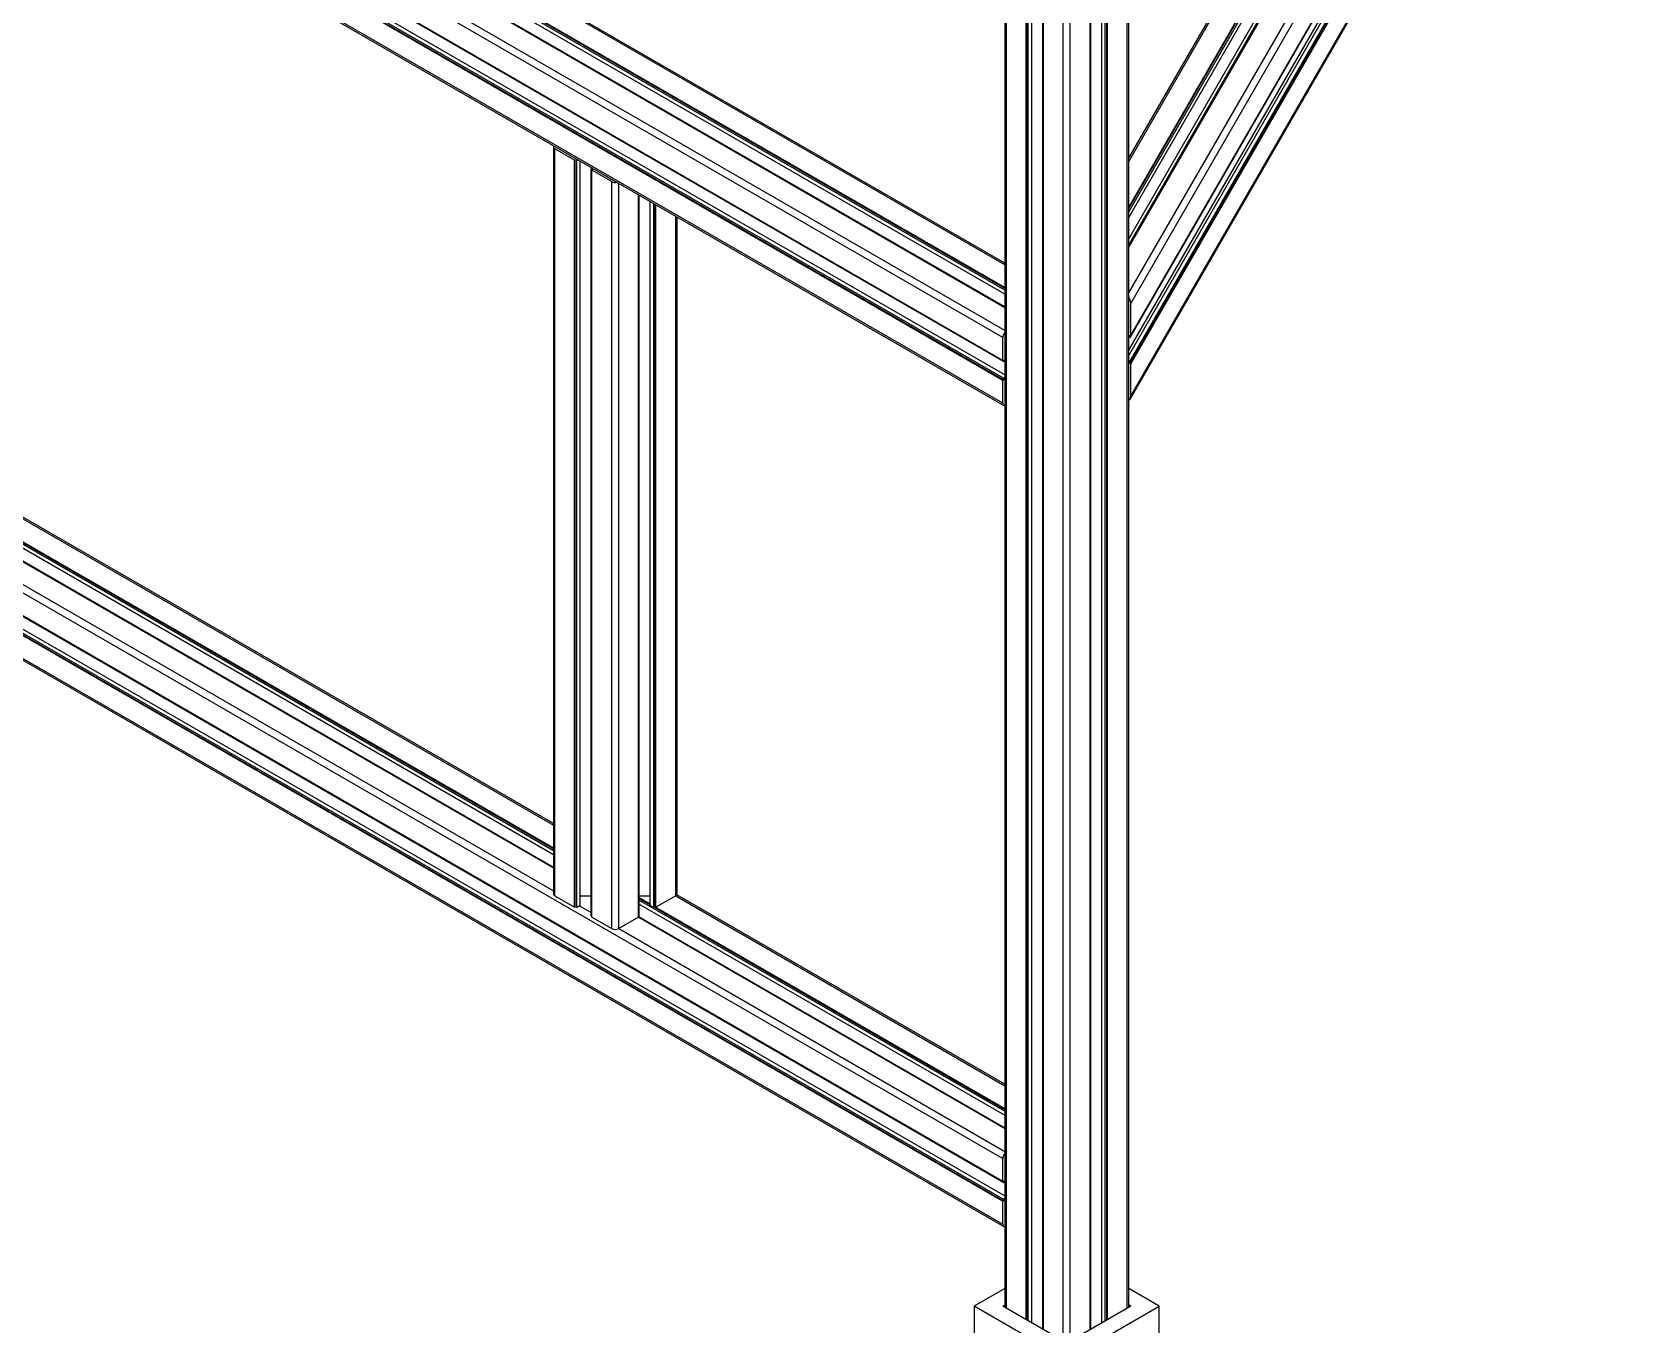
# Model space of a CAD drawing. Header units: millimetres. Extents: x 0 to 597, y 0 to 420.
# Drawn here: x 119.6 to 172.3, y 63.8 to 106.6 of the extents above; entities that cross this region are included whole.
import ezdxf

# ---------------------------------------------------------------- set-up
doc = ezdxf.new("R2010")
doc.units = ezdxf.units.MM

msp = doc.modelspace()

# ---------------------------------------------------------------- linework, layer by layer
at = {"color": 8, "linetype": 'Continuous', "lineweight": 25}
for p, q in [((151.852, 98.909), (93.918, 132.353)), ((151.852, 96.731), (92.032, 131.265)), ((155.957, 97.976), (169.208, 120.928)), ((155.957, 102.33), (165.437, 118.751)), ((151.901, 64.314), (151.901, 115.62)), ((155.908, 64.314), (155.908, 115.62)), ((153.786, 63.225), (153.786, 114.531)), ((154.022, 63.225), (154.022, 114.531)), ((139.055, 76.901), (139.055, 101.613)), ((140.941, 77.989), (140.941, 100.524)), ((108.885, 96.495), (136.885, 80.331)), ((107, 95.406), (136.885, 78.154)), ((140.941, 77.989), (151.852, 71.69)), ((137.754, 77.652), (138.14, 77.429)), ((139.055, 76.901), (151.852, 69.513))]:
    msp.add_line(p, q, dxfattribs=at)
at = {"color": 7, "linetype": 'Continuous', "lineweight": 25}
for p, q in [((151.852, 98.965), (94.001, 132.361)), ((151.852, 98.07), (93.216, 131.92)), ((151.852, 97.934), (93.216, 131.784)), ((151.852, 98.152), (93.263, 131.975)), ((151.852, 98.125), (93.263, 131.948)), ((151.852, 97.488), (92.688, 131.643)), ((151.852, 97.515), (92.735, 131.643)), ((151.783, 96.499), (91.915, 131.06)), ((151.783, 95.742), (91.915, 130.304)), ((151.807, 95.702), (91.938, 130.263)), ((151.783, 95.078), (91.915, 129.64)), ((151.807, 95.146), (91.938, 129.708)), ((151.807, 95.092), (91.938, 129.653)), ((151.852, 95.256), (92.056, 129.776)), ((151.783, 94.322), (91.915, 128.883)), ((91.949, 128.807), (151.817, 94.245)), ((156.004, 94.453), (172.283, 122.648)), ((156.026, 94.551), (172.208, 122.58)), ((155.957, 95.905), (171.001, 121.963)), ((155.957, 96.076), (170.853, 121.878)), ((156.002, 95.635), (171.258, 122.059)), ((156.002, 95.712), (171.191, 122.02)), ((156.026, 95.621), (171.281, 122.045)), ((156.002, 96.497), (170.511, 121.628)), ((156.026, 96.56), (170.468, 121.576)), ((156.026, 97.631), (169.541, 121.041)), ((155.957, 99.489), (167.898, 120.172)), ((155.957, 99.559), (167.837, 120.136)), ((155.957, 99.774), (167.65, 120.029)), ((155.957, 100.477), (167.042, 119.678)), ((155.957, 100.67), (166.875, 119.581)), ((155.957, 100.778), (166.781, 119.527)), ((155.957, 100.817), (166.748, 119.508)), ((165.315, 118.681), (155.957, 102.471)), ((151.852, 115.688), (151.852, 64.342)), ((155.957, 64.342), (155.957, 115.688)), ((152.556, 63.936), (152.556, 115.242)), ((152.58, 63.922), (152.58, 115.255)), ((152.627, 63.895), (152.627, 115.228)), ((152.745, 63.827), (152.745, 115.296)), ((153.108, 63.617), (153.108, 114.95)), ((153.131, 63.604), (153.131, 114.91)), ((154.677, 63.604), (154.677, 114.91)), ((154.701, 63.617), (154.701, 114.923)), ((155.064, 63.827), (155.064, 115.133)), ((155.182, 63.895), (155.182, 115.201)), ((155.229, 63.922), (155.229, 115.228)), ((155.252, 63.936), (155.252, 115.242)), ((91.915, 103.842), (151.783, 69.281)), ((91.915, 103.086), (151.783, 68.524)), ((91.938, 103.045), (151.807, 68.484)), ((136.885, 102.826), (136.885, 78.058)), ((137.589, 102.38), (136.934, 102.758)), ((136.934, 77.989), (136.934, 102.758)), ((91.915, 102.422), (151.783, 67.86)), ((91.938, 102.49), (151.807, 67.928)), ((91.938, 102.435), (151.807, 67.874)), ((92.056, 102.558), (151.852, 68.038)), ((137.589, 102.38), (137.613, 102.393)), ((137.589, 77.611), (137.589, 102.38)), ((137.613, 102.393), (137.66, 102.366)), ((137.613, 77.625), (137.613, 102.393)), ((137.66, 102.366), (137.705, 102.392)), ((137.66, 77.598), (137.66, 102.366)), ((137.778, 77.666), (137.778, 102.35)), ((138.186, 102.115), (138.14, 102.088)), ((138.14, 102.088), (138.188, 102.061)), ((138.14, 77.32), (138.14, 102.088)), ((138.188, 102.061), (138.164, 102.048)), ((138.819, 101.669), (138.164, 102.048)), ((138.164, 77.279), (138.164, 102.048)), ((91.915, 101.665), (151.783, 67.104)), ((91.949, 101.589), (151.817, 67.027)), ((138.819, 76.901), (138.819, 101.669)), ((139.71, 77.279), (139.71, 101.235)), ((139.734, 77.32), (139.734, 101.221)), ((140.097, 77.666), (140.097, 101.012)), ((140.215, 77.598), (140.215, 100.944)), ((140.262, 77.625), (140.262, 100.916)), ((140.285, 77.611), (140.285, 100.903)), ((140.989, 78.058), (140.989, 100.496)), ((156.026, 96.56), (156.026, 97.631)), ((136.885, 80.387), (108.923, 96.529)), ((151.783, 95.742), (151.783, 96.499)), ((155.957, 96.523), (156.002, 96.497)), ((156.002, 96.497), (156.002, 96.574)), ((156.002, 96.574), (156.026, 96.56)), ((107.678, 96.353), (136.885, 79.493)), ((107.678, 96.217), (136.885, 79.357)), ((108.183, 96.116), (136.885, 79.547)), ((108.206, 96.13), (136.885, 79.574)), ((107.655, 95.812), (136.885, 78.937)), ((107.655, 95.784), (136.885, 78.91)), ((151.783, 95.742), (151.807, 95.756)), ((151.807, 95.756), (151.807, 95.702)), ((151.807, 95.702), (151.852, 95.728)), ((156.002, 95.712), (155.957, 95.738)), ((156.002, 95.635), (156.002, 95.712)), ((156.026, 95.621), (156.002, 95.635)), ((156.026, 94.551), (156.026, 95.621)), ((151.807, 95.092), (151.783, 95.078)), ((151.783, 94.322), (151.783, 95.078)), ((151.852, 95.173), (151.807, 95.146)), ((151.807, 95.146), (151.807, 95.092)), ((136.934, 77.989), (137.589, 77.611)), ((140.941, 77.989), (140.285, 77.611)), ((151.852, 71.747), (140.979, 78.024)), ((137.613, 77.625), (137.589, 77.611)), ((137.66, 77.598), (137.613, 77.625)), ((137.778, 77.666), (137.66, 77.598)), ((138.14, 77.973), (137.778, 77.973)), ((140.097, 77.973), (139.734, 77.973)), ((139.734, 77.93), (140.097, 77.72)), ((139.734, 77.902), (140.097, 77.693)), ((139.734, 77.848), (151.852, 70.852)), ((139.734, 77.712), (151.852, 70.716)), ((140.215, 77.598), (140.097, 77.666)), ((140.262, 77.625), (140.215, 77.598)), ((140.238, 77.611), (151.852, 70.907)), ((140.285, 77.611), (140.262, 77.625)), ((140.262, 77.625), (151.852, 70.934)), ((138.164, 77.306), (138.14, 77.32)), ((138.164, 77.279), (138.819, 76.901)), ((139.71, 77.279), (139.055, 76.901)), ((139.734, 77.32), (139.71, 77.306)), ((139.71, 77.306), (151.852, 70.297)), ((139.71, 77.279), (151.852, 70.27)), ((151.783, 68.524), (151.783, 69.281)), ((151.783, 68.524), (151.807, 68.538)), ((151.807, 68.538), (151.807, 68.484)), ((151.807, 68.484), (151.852, 68.51)), ((151.807, 67.874), (151.783, 67.86)), ((151.783, 67.104), (151.783, 67.86)), ((151.852, 67.955), (151.807, 67.928)), ((151.807, 67.928), (151.807, 67.874)), ((151.852, 64.966), (150.84, 64.382)), ((156.968, 64.382), (155.957, 64.966)), ((153.904, 62.613), (150.84, 64.382)), ((150.84, 64.382), (150.84, 60.027)), ((151.783, 64.382), (151.852, 64.422)), ((153.904, 63.157), (151.783, 64.382)), ((153.904, 62.613), (156.968, 64.382)), ((156.026, 64.382), (153.904, 63.157)), ((156.026, 64.382), (155.957, 64.422)), ((156.968, 60.027), (156.968, 64.382))]:
    msp.add_line(p, q, dxfattribs=at)
for centre, radius, start, end in [((136.959, 102.825), 0.0719, 151.4559, 249.7131), ((138.938, 101.898), 0.258, 242.7041, 283.0277), ((152.04, 96.487), 0.258, 136.9685, 177.304), ((151.854, 94.31), 0.0719, 170.2946, 268.5274), ((136.968, 78.066), 0.0838, 185.6946, 245.62), ((140.906, 78.066), 0.0838, 294.3738, 354.3072), ((138.937, 77.128), 0.256, 242.6117, 297.3891), ((152.04, 69.269), 0.258, 136.9685, 177.304), ((151.854, 67.092), 0.0719, 170.2883, 268.5337)]:
    msp.add_arc(centre, radius, start, end, dxfattribs=at)
for centre, start_param, end_param in [((155.908, 97.699), 4.234807, 5.378525), ((155.908, 94.619), 3.09109, 4.234807)]:
    msp.add_ellipse(centre, major_axis=(-0.054, 0.202), ratio=0.517638, start_param=start_param, end_param=end_param, dxfattribs=at)

doc.saveas('drawing.dxf')
